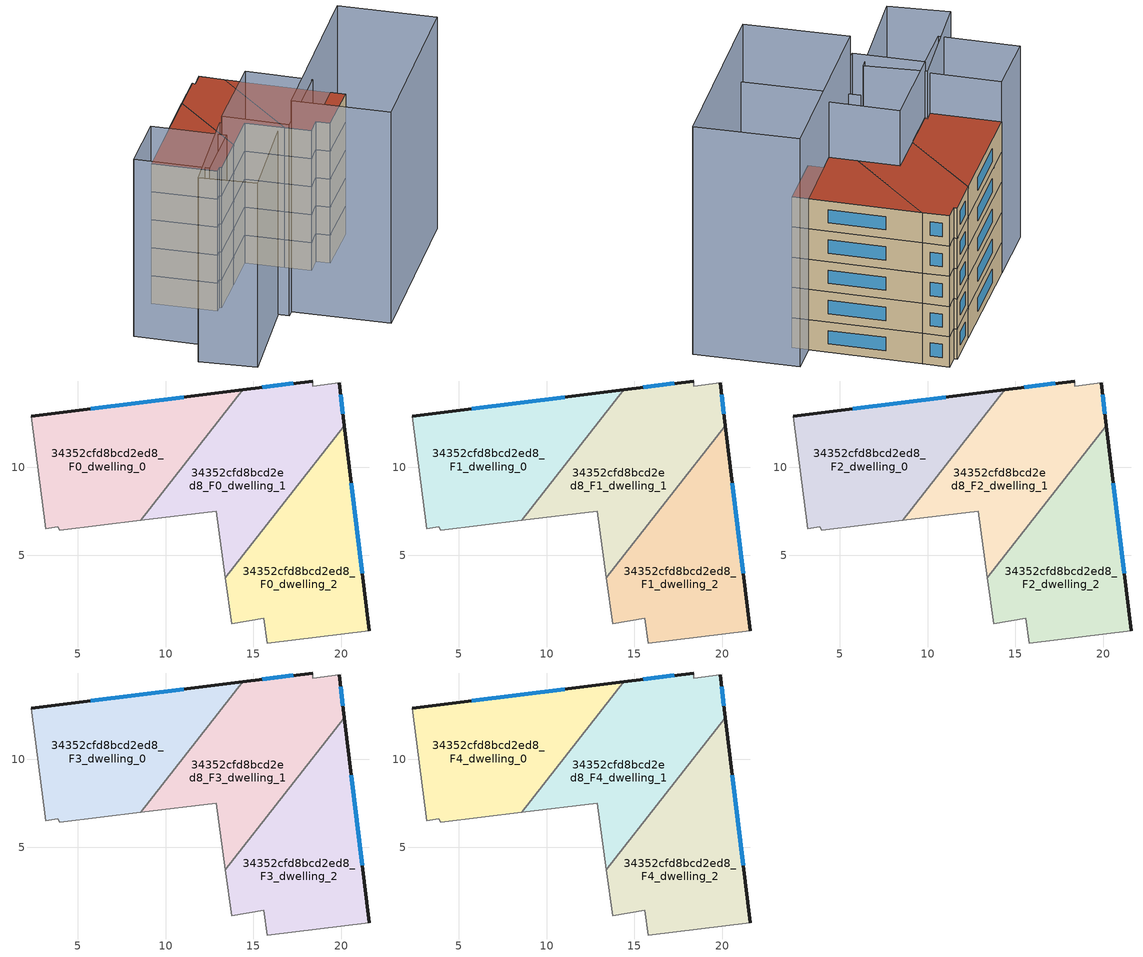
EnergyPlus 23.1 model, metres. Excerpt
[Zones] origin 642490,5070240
34352cfd8bcd2ed8_F0_dwelling_0
 floor ground (EU_floor_Construction): 14.4,14.42 8.58,6.99 3.97,6.42 3.87,6.62 3.17,6.52 2.37,12.92 z0
 wall outside (EU_wall_Construction): 14.4,14.42 2.37,12.92 z0:3
 wall adiabatic (EU_wall_Construction): 2.37,12.92 3.17,6.52 3.87,6.62 3.97,6.42 8.58,6.99 z0:3
 wall to 34352cfd8bcd2ed8_F0_dwelling_1 (EU_wall_Construction): 8.58,6.99 14.4,14.42 z0:3
 window (EU_Window_Construction): 11.03,14 5.74,13.34 z0.84:2.16
34352cfd8bcd2ed8_F0_dwelling_1
 floor ground (EU_floor_Construction): 19.88,14.82 20.18,12.37 13.41,3.72 12.88,7.52 8.58,6.99 14.4,14.42 18.38,14.92 18.38,14.62 z0
 wall outside (EU_wall_Construction): 18.38,14.92 14.4,14.42 / 20.18,12.37 19.88,14.82 z0:3
 wall adiabatic (EU_wall_Construction): 8.58,6.99 12.88,7.52 13.41,3.72 / 19.88,14.82 18.38,14.62 18.38,14.92 z0:3
 wall to 34352cfd8bcd2ed8_F0_dwelling_2 (EU_wall_Construction): 13.41,3.72 20.18,12.37 z0:3
 window (EU_Window_Construction): 17.27,14.78 15.51,14.56 / 20.1,13.06 19.97,14.14 z0.84:2.16
34352cfd8bcd2ed8_F0_dwelling_2
 floor ground (EU_floor_Construction): 20.18,12.37 21.58,0.71 15.78,0.01 15.58,1.41 13.78,1.11 13.41,3.72 z0
 wall outside (EU_wall_Construction): 21.58,0.71 20.18,12.37 z0:3
 wall adiabatic (EU_wall_Construction): 13.41,3.72 13.78,1.11 15.58,1.41 15.78,0.01 21.58,0.71 z0:3
 window (EU_Window_Construction): 21.19,3.98 20.57,9.11 z0.84:2.16
34352cfd8bcd2ed8_F1_dwelling_0
 floor to 34352cfd8bcd2ed8_F0_dwelling_0 (EU_floor_Construction): 14.4,14.42 8.58,6.99 3.97,6.42 3.87,6.62 3.17,6.52 2.37,12.92 z3
 wall outside (EU_wall_Construction): 14.4,14.42 2.37,12.92 z3:6
 wall adiabatic (EU_wall_Construction): 2.37,12.92 3.17,6.52 3.87,6.62 3.97,6.42 8.58,6.99 z3:6
 wall to 34352cfd8bcd2ed8_F1_dwelling_1 (EU_wall_Construction): 8.58,6.99 14.4,14.42 z3:6
 window (EU_Window_Construction): 11.03,14 5.74,13.34 z3.84:5.16
34352cfd8bcd2ed8_F1_dwelling_1
 floor to 34352cfd8bcd2ed8_F0_dwelling_1 (EU_floor_Construction): 19.88,14.82 20.18,12.37 13.41,3.72 12.88,7.52 8.58,6.99 14.4,14.42 18.38,14.92 18.38,14.62 z3
 wall outside (EU_wall_Construction): 18.38,14.92 14.4,14.42 / 20.18,12.37 19.88,14.82 z3:6
 wall adiabatic (EU_wall_Construction): 8.58,6.99 12.88,7.52 13.41,3.72 / 19.88,14.82 18.38,14.62 18.38,14.92 z3:6
 wall to 34352cfd8bcd2ed8_F1_dwelling_2 (EU_wall_Construction): 13.41,3.72 20.18,12.37 z3:6
 window (EU_Window_Construction): 17.27,14.78 15.51,14.56 / 20.1,13.06 19.97,14.14 z3.84:5.16
34352cfd8bcd2ed8_F1_dwelling_2
 floor to 34352cfd8bcd2ed8_F0_dwelling_2 (EU_floor_Construction): 20.18,12.37 21.58,0.71 15.78,0.01 15.58,1.41 13.78,1.11 13.41,3.72 z3
 wall outside (EU_wall_Construction): 21.58,0.71 20.18,12.37 z3:6
 wall adiabatic (EU_wall_Construction): 13.41,3.72 13.78,1.11 15.58,1.41 15.78,0.01 21.58,0.71 z3:6
 window (EU_Window_Construction): 21.19,3.98 20.57,9.11 z3.84:5.16
34352cfd8bcd2ed8_F2_dwelling_0
 floor to 34352cfd8bcd2ed8_F1_dwelling_0 (EU_floor_Construction): 14.4,14.42 8.58,6.99 3.97,6.42 3.87,6.62 3.17,6.52 2.37,12.92 z6
 wall outside (EU_wall_Construction): 14.4,14.42 2.37,12.92 z6:9
 wall adiabatic (EU_wall_Construction): 2.37,12.92 3.17,6.52 3.87,6.62 3.97,6.42 8.58,6.99 z6:9
 wall to 34352cfd8bcd2ed8_F2_dwelling_1 (EU_wall_Construction): 8.58,6.99 14.4,14.42 z6:9
 window (EU_Window_Construction): 11.03,14 5.74,13.34 z6.84:8.16
34352cfd8bcd2ed8_F2_dwelling_1
 floor to 34352cfd8bcd2ed8_F1_dwelling_1 (EU_floor_Construction): 19.88,14.82 20.18,12.37 13.41,3.72 12.88,7.52 8.58,6.99 14.4,14.42 18.38,14.92 18.38,14.62 z6
 wall outside (EU_wall_Construction): 18.38,14.92 14.4,14.42 / 20.18,12.37 19.88,14.82 z6:9
 wall adiabatic (EU_wall_Construction): 8.58,6.99 12.88,7.52 13.41,3.72 / 19.88,14.82 18.38,14.62 18.38,14.92 z6:9
 wall to 34352cfd8bcd2ed8_F2_dwelling_2 (EU_wall_Construction): 13.41,3.72 20.18,12.37 z6:9
 window (EU_Window_Construction): 17.27,14.78 15.51,14.56 / 20.1,13.06 19.97,14.14 z6.84:8.16
34352cfd8bcd2ed8_F2_dwelling_2
 floor to 34352cfd8bcd2ed8_F1_dwelling_2 (EU_floor_Construction): 20.18,12.37 21.58,0.71 15.78,0.01 15.58,1.41 13.78,1.11 13.41,3.72 z6
 wall outside (EU_wall_Construction): 21.58,0.71 20.18,12.37 z6:9
 wall adiabatic (EU_wall_Construction): 13.41,3.72 13.78,1.11 15.58,1.41 15.78,0.01 21.58,0.71 z6:9
 window (EU_Window_Construction): 21.19,3.98 20.57,9.11 z6.84:8.16
34352cfd8bcd2ed8_F3_dwelling_0
 floor to 34352cfd8bcd2ed8_F2_dwelling_0 (EU_floor_Construction): 14.4,14.42 8.58,6.99 3.97,6.42 3.87,6.62 3.17,6.52 2.37,12.92 z9
 wall outside (EU_wall_Construction): 14.4,14.42 2.37,12.92 z9:12
 wall adiabatic (EU_wall_Construction): 2.37,12.92 3.17,6.52 3.87,6.62 3.97,6.42 8.58,6.99 z9:12
 wall to 34352cfd8bcd2ed8_F3_dwelling_1 (EU_wall_Construction): 8.58,6.99 14.4,14.42 z9:12
 window (EU_Window_Construction): 11.03,14 5.74,13.34 z9.84:11.16
34352cfd8bcd2ed8_F3_dwelling_1
 floor to 34352cfd8bcd2ed8_F2_dwelling_1 (EU_floor_Construction): 19.88,14.82 20.18,12.37 13.41,3.72 12.88,7.52 8.58,6.99 14.4,14.42 18.38,14.92 18.38,14.62 z9
 wall outside (EU_wall_Construction): 18.38,14.92 14.4,14.42 / 20.18,12.37 19.88,14.82 z9:12
 wall adiabatic (EU_wall_Construction): 8.58,6.99 12.88,7.52 13.41,3.72 / 19.88,14.82 18.38,14.62 18.38,14.92 z9:12
 wall to 34352cfd8bcd2ed8_F3_dwelling_2 (EU_wall_Construction): 13.41,3.72 20.18,12.37 z9:12
 window (EU_Window_Construction): 17.27,14.78 15.51,14.56 / 20.1,13.06 19.97,14.14 z9.84:11.16
34352cfd8bcd2ed8_F3_dwelling_2
 floor to 34352cfd8bcd2ed8_F2_dwelling_2 (EU_floor_Construction): 20.18,12.37 21.58,0.71 15.78,0.01 15.58,1.41 13.78,1.11 13.41,3.72 z9
 wall outside (EU_wall_Construction): 21.58,0.71 20.18,12.37 z9:12
 wall adiabatic (EU_wall_Construction): 13.41,3.72 13.78,1.11 15.58,1.41 15.78,0.01 21.58,0.71 z9:12
 window (EU_Window_Construction): 21.19,3.98 20.57,9.11 z9.84:11.16
34352cfd8bcd2ed8_F4_dwelling_0
 floor to 34352cfd8bcd2ed8_F3_dwelling_0 (EU_floor_Construction): 14.4,14.42 8.58,6.99 3.97,6.42 3.87,6.62 3.17,6.52 2.37,12.92 z12
 wall outside (EU_wall_Construction): 14.4,14.42 2.37,12.92 z12:15
 wall adiabatic (EU_wall_Construction): 2.37,12.92 3.17,6.52 3.87,6.62 3.97,6.42 8.58,6.99 z12:15
 wall to 34352cfd8bcd2ed8_F4_dwelling_1 (EU_wall_Construction): 8.58,6.99 14.4,14.42 z12:15
 window (EU_Window_Construction): 11.03,14 5.74,13.34 z12.84:14.16
 roof outside (EU_roof_Construction): 8.58,6.99 14.4,14.42 2.37,12.92 3.17,6.52 3.87,6.62 3.97,6.42 z15
34352cfd8bcd2ed8_F4_dwelling_1
 floor to 34352cfd8bcd2ed8_F3_dwelling_1 (EU_floor_Construction): 19.88,14.82 20.18,12.37 13.41,3.72 12.88,7.52 8.58,6.99 14.4,14.42 18.38,14.92 18.38,14.62 z12
 wall outside (EU_wall_Construction): 18.38,14.92 14.4,14.42 / 20.18,12.37 19.88,14.82 z12:15
 wall adiabatic (EU_wall_Construction): 8.58,6.99 12.88,7.52 13.41,3.72 / 19.88,14.82 18.38,14.62 18.38,14.92 z12:15
 wall to 34352cfd8bcd2ed8_F4_dwelling_2 (EU_wall_Construction): 13.41,3.72 20.18,12.37 z12:15
 window (EU_Window_Construction): 17.27,14.78 15.51,14.56 / 20.1,13.06 19.97,14.14 z12.84:14.16
 roof outside (EU_roof_Construction): 13.41,3.72 20.18,12.37 19.88,14.82 18.38,14.62 18.38,14.92 14.4,14.42 8.58,6.99 12.88,7.52 z15
34352cfd8bcd2ed8_F4_dwelling_2
 floor to 34352cfd8bcd2ed8_F3_dwelling_2 (EU_floor_Construction): 20.18,12.37 21.58,0.71 15.78,0.01 15.58,1.41 13.78,1.11 13.41,3.72 z12
 wall outside (EU_wall_Construction): 21.58,0.71 20.18,12.37 z12:15
 wall adiabatic (EU_wall_Construction): 13.41,3.72 13.78,1.11 15.58,1.41 15.78,0.01 21.58,0.71 z12:15
 window (EU_Window_Construction): 21.19,3.98 20.57,9.11 z12.84:14.16
 roof outside (EU_roof_Construction): 21.58,0.71 20.18,12.37 13.41,3.72 13.78,1.11 15.58,1.41 15.78,0.01 z15
shading: 6.18,1.26 7.67,-9.39 z0:17.3; 25.78,-6.9 6.89,-9.5 / 6.89,-9.5 5.57,0.03 / 5.57,0.03 24.47,2.64 / 24.47,2.64 25.78,-6.9 z0:22.6; 5.17,1.11 -5.64,-0.88 / -5.64,-0.88 -6.67,4.7 / -6.67,4.7 4.14,6.7 / 4.14,6.7 5.17,1.11 z0:19.7; 3.97,6.42 12.98,7.53 / 12.98,7.53 13.79,1.04 / 13.79,1.04 4.77,-0.07 / 4.77,-0.07 3.97,6.42 z0:20.5; -3.34,4.82 -4.23,12.13 / -4.23,12.13 2.38,12.94 / 2.38,12.94 3.28,5.63 / 3.28,5.63 -3.34,4.82 z0:19
[Building]
EU S2 Campaign: North Axis=0; Terrain=City; Solar Distribution=FullExterior
[Site:Location]
Lyon-Bron: Latitude=45.75; Longitude=5; Time Zone=1; Elevation=198
[SizingPeriod:WeatherFileDays]
AnnualSizingPeriod: Begin Month=1; Begin Day of Month=1; End Month=12; End Day of Month=31; Day of Week for Start Day=Monday; Use Weather File Daylight Saving Period=No; Use Weather File Rain and Snow Indicators=No
[MATERIAL]
EU_InternalMass_Material: Roughness=MediumRough; Thickness=0.1; Conductivity=1; Density=1800; Specific Heat=900; Thermal Absorptance=0.9; Solar Absorptance=0.7; Visible Absorptance=0.7
[MATERIAL:NOMASS] Roughness=MediumRough; Thermal Absorptance=0.9; Solar Absorptance=0.7; Visible Absorptance=0.7
Name | Thermal Resistance
EU_wall_NoMass | 0.776494
EU_roof_NoMass | 0.486893
EU_floor_NoMass | 0.421597
[WINDOWMATERIAL:SIMPLEGLAZINGSYSTEM]
EU_Window_SimpleGlazing: UFactor=4.24961; Solar Heat Gain Coefficient=0.83; Visible Transmittance=0.83
[CONSTRUCTION]
EU_wall_Construction: EU_wall_NoMass
EU_roof_Construction: EU_roof_NoMass
EU_floor_Construction: EU_floor_NoMass
EU_Window_Construction: EU_Window_SimpleGlazing
EU_InternalMass_Construction: EU_InternalMass_Material
[ZONE] Type=1; Multiplier=1; Ceiling Height=autocalculate; Floor Area=autocalculate; Part of Total Floor Area=Yes
Name | Volume
34352cfd8bcd2ed8_F0_dwelling_0; 34352cfd8bcd2ed8_F1_dwelling_0; 34352cfd8bcd2ed8_F2_dwelling_0; 34352cfd8bcd2ed8_F3_dwelling_0; 34352cfd8bcd2ed8_F4_dwelling_0 | 174.731
34352cfd8bcd2ed8_F0_dwelling_1; 34352cfd8bcd2ed8_F1_dwelling_1; 34352cfd8bcd2ed8_F2_dwelling_1; 34352cfd8bcd2ed8_F3_dwelling_1; 34352cfd8bcd2ed8_F4_dwelling_1; 34352cfd8bcd2ed8_F0_dwelling_2; 34352cfd8bcd2ed8_F1_dwelling_2; 34352cfd8bcd2ed8_F2_dwelling_2; 34352cfd8bcd2ed8_F3_dwelling_2; 34352cfd8bcd2ed8_F4_dwelling_2 | 174.729
[INTERNALMASS] Construction=EU_InternalMass_Construction
Name | Zone or ZoneList | Surface Area
34352cfd8bcd2ed8_F0_dwelling_0_EU_InternalMass | 34352cfd8bcd2ed8_F0_dwelling_0 | 58.2435
34352cfd8bcd2ed8_F0_dwelling_1_EU_InternalMass | 34352cfd8bcd2ed8_F0_dwelling_1 | 58.2428
34352cfd8bcd2ed8_F0_dwelling_2_EU_InternalMass | 34352cfd8bcd2ed8_F0_dwelling_2 | 58.243
34352cfd8bcd2ed8_F1_dwelling_0_EU_InternalMass | 34352cfd8bcd2ed8_F1_dwelling_0 | 58.2435
34352cfd8bcd2ed8_F1_dwelling_1_EU_InternalMass | 34352cfd8bcd2ed8_F1_dwelling_1 | 58.2428
34352cfd8bcd2ed8_F1_dwelling_2_EU_InternalMass | 34352cfd8bcd2ed8_F1_dwelling_2 | 58.243
34352cfd8bcd2ed8_F2_dwelling_0_EU_InternalMass | 34352cfd8bcd2ed8_F2_dwelling_0 | 58.2435
34352cfd8bcd2ed8_F2_dwelling_1_EU_InternalMass | 34352cfd8bcd2ed8_F2_dwelling_1 | 58.2428
34352cfd8bcd2ed8_F2_dwelling_2_EU_InternalMass | 34352cfd8bcd2ed8_F2_dwelling_2 | 58.243
34352cfd8bcd2ed8_F3_dwelling_0_EU_InternalMass | 34352cfd8bcd2ed8_F3_dwelling_0 | 58.2435
34352cfd8bcd2ed8_F3_dwelling_1_EU_InternalMass | 34352cfd8bcd2ed8_F3_dwelling_1 | 58.2428
34352cfd8bcd2ed8_F3_dwelling_2_EU_InternalMass | 34352cfd8bcd2ed8_F3_dwelling_2 | 58.243
34352cfd8bcd2ed8_F4_dwelling_0_EU_InternalMass | 34352cfd8bcd2ed8_F4_dwelling_0 | 58.2435
34352cfd8bcd2ed8_F4_dwelling_1_EU_InternalMass | 34352cfd8bcd2ed8_F4_dwelling_1 | 58.2428
34352cfd8bcd2ed8_F4_dwelling_2_EU_InternalMass | 34352cfd8bcd2ed8_F4_dwelling_2 | 58.243
[OTHEREQUIPMENT] Fuel Type=Electricity; Design Level Calculation Method=Watts/Area; Power per Zone Floor Area=1; Fraction Latent=0; Fraction Radiant=0; Fraction Lost=0; Carbon Dioxide Generation Rate=0; EndUse Subcategory=EU_Step8_InternalGains
Name | Zone or ZoneList or Space or SpaceList | Schedule
EU_Step8_InternalGain_34352cfd8bcd2ed8_F0_dwelling_0_f000 | 34352cfd8bcd2ed8_F0_dwelling_0 | EU_Step8_GainSchedule_34352cfd8bcd2ed8_F0_dwelling_0_f000
EU_Step8_InternalGain_34352cfd8bcd2ed8_F0_dwelling_1_f000 | 34352cfd8bcd2ed8_F0_dwelling_1 | EU_Step8_GainSchedule_34352cfd8bcd2ed8_F0_dwelling_1_f000
EU_Step8_InternalGain_34352cfd8bcd2ed8_F0_dwelling_2_f000 | 34352cfd8bcd2ed8_F0_dwelling_2 | EU_Step8_GainSchedule_34352cfd8bcd2ed8_F0_dwelling_2_f000
EU_Step8_InternalGain_34352cfd8bcd2ed8_F1_dwelling_0_f000 | 34352cfd8bcd2ed8_F1_dwelling_0 | EU_Step8_GainSchedule_34352cfd8bcd2ed8_F1_dwelling_0_f000
EU_Step8_InternalGain_34352cfd8bcd2ed8_F1_dwelling_1_f000 | 34352cfd8bcd2ed8_F1_dwelling_1 | EU_Step8_GainSchedule_34352cfd8bcd2ed8_F1_dwelling_1_f000
EU_Step8_InternalGain_34352cfd8bcd2ed8_F1_dwelling_2_f000 | 34352cfd8bcd2ed8_F1_dwelling_2 | EU_Step8_GainSchedule_34352cfd8bcd2ed8_F1_dwelling_2_f000
EU_Step8_InternalGain_34352cfd8bcd2ed8_F2_dwelling_0_f000 | 34352cfd8bcd2ed8_F2_dwelling_0 | EU_Step8_GainSchedule_34352cfd8bcd2ed8_F2_dwelling_0_f000
EU_Step8_InternalGain_34352cfd8bcd2ed8_F2_dwelling_1_f000 | 34352cfd8bcd2ed8_F2_dwelling_1 | EU_Step8_GainSchedule_34352cfd8bcd2ed8_F2_dwelling_1_f000
EU_Step8_InternalGain_34352cfd8bcd2ed8_F2_dwelling_2_f000 | 34352cfd8bcd2ed8_F2_dwelling_2 | EU_Step8_GainSchedule_34352cfd8bcd2ed8_F2_dwelling_2_f000
EU_Step8_InternalGain_34352cfd8bcd2ed8_F3_dwelling_0_f000 | 34352cfd8bcd2ed8_F3_dwelling_0 | EU_Step8_GainSchedule_34352cfd8bcd2ed8_F3_dwelling_0_f000
EU_Step8_InternalGain_34352cfd8bcd2ed8_F3_dwelling_1_f000 | 34352cfd8bcd2ed8_F3_dwelling_1 | EU_Step8_GainSchedule_34352cfd8bcd2ed8_F3_dwelling_1_f000
EU_Step8_InternalGain_34352cfd8bcd2ed8_F3_dwelling_2_f000 | 34352cfd8bcd2ed8_F3_dwelling_2 | EU_Step8_GainSchedule_34352cfd8bcd2ed8_F3_dwelling_2_f000
EU_Step8_InternalGain_34352cfd8bcd2ed8_F4_dwelling_0_f000 | 34352cfd8bcd2ed8_F4_dwelling_0 | EU_Step8_GainSchedule_34352cfd8bcd2ed8_F4_dwelling_0_f000
EU_Step8_InternalGain_34352cfd8bcd2ed8_F4_dwelling_1_f000 | 34352cfd8bcd2ed8_F4_dwelling_1 | EU_Step8_GainSchedule_34352cfd8bcd2ed8_F4_dwelling_1_f000
EU_Step8_InternalGain_34352cfd8bcd2ed8_F4_dwelling_2_f000 | 34352cfd8bcd2ed8_F4_dwelling_2 | EU_Step8_GainSchedule_34352cfd8bcd2ed8_F4_dwelling_2_f000
[ZONEVENTILATION:DESIGNFLOWRATE] Schedule=EU_AlwaysOn; Design Flow Rate Calculation Method=AirChanges/Hour; Air Changes per Hour=0.693814; Ventilation Type=Natural; Fan Pressure Rise=0; Fan Total Efficiency=1; Constant Term Coefficient=1; Temperature Term Coefficient=0; Velocity Term Coefficient=0; Velocity Squared Term Coefficient=0; Minimum Indoor Temperature=-100; Maximum Indoor Temperature=100; Delta Temperature=-100; Minimum Outdoor Temperature=-100; Maximum Outdoor Temperature=100; Maximum Wind Speed=40
Name | Zone or ZoneList or Space or SpaceList
EU_ConstantAir_34352cfd8bcd2ed8_F0_dwelling_0 | 34352cfd8bcd2ed8_F0_dwelling_0
EU_ConstantAir_34352cfd8bcd2ed8_F0_dwelling_1 | 34352cfd8bcd2ed8_F0_dwelling_1
EU_ConstantAir_34352cfd8bcd2ed8_F0_dwelling_2 | 34352cfd8bcd2ed8_F0_dwelling_2
EU_ConstantAir_34352cfd8bcd2ed8_F1_dwelling_0 | 34352cfd8bcd2ed8_F1_dwelling_0
EU_ConstantAir_34352cfd8bcd2ed8_F1_dwelling_1 | 34352cfd8bcd2ed8_F1_dwelling_1
EU_ConstantAir_34352cfd8bcd2ed8_F1_dwelling_2 | 34352cfd8bcd2ed8_F1_dwelling_2
EU_ConstantAir_34352cfd8bcd2ed8_F2_dwelling_0 | 34352cfd8bcd2ed8_F2_dwelling_0
EU_ConstantAir_34352cfd8bcd2ed8_F2_dwelling_1 | 34352cfd8bcd2ed8_F2_dwelling_1
EU_ConstantAir_34352cfd8bcd2ed8_F2_dwelling_2 | 34352cfd8bcd2ed8_F2_dwelling_2
EU_ConstantAir_34352cfd8bcd2ed8_F3_dwelling_0 | 34352cfd8bcd2ed8_F3_dwelling_0
EU_ConstantAir_34352cfd8bcd2ed8_F3_dwelling_1 | 34352cfd8bcd2ed8_F3_dwelling_1
EU_ConstantAir_34352cfd8bcd2ed8_F3_dwelling_2 | 34352cfd8bcd2ed8_F3_dwelling_2
EU_ConstantAir_34352cfd8bcd2ed8_F4_dwelling_0 | 34352cfd8bcd2ed8_F4_dwelling_0
EU_ConstantAir_34352cfd8bcd2ed8_F4_dwelling_1 | 34352cfd8bcd2ed8_F4_dwelling_1
EU_ConstantAir_34352cfd8bcd2ed8_F4_dwelling_2 | 34352cfd8bcd2ed8_F4_dwelling_2
[HVACTEMPLATE:THERMOSTAT] Constant Heating Setpoint=20; Constant Cooling Setpoint=50
EU_HeatOnly_34352cfd8bcd2ed8_F0_dwelling_0; EU_HeatOnly_34352cfd8bcd2ed8_F0_dwelling_1; EU_HeatOnly_34352cfd8bcd2ed8_F0_dwelling_2; EU_HeatOnly_34352cfd8bcd2ed8_F1_dwelling_0; EU_HeatOnly_34352cfd8bcd2ed8_F1_dwelling_1; EU_HeatOnly_34352cfd8bcd2ed8_F1_dwelling_2; EU_HeatOnly_34352cfd8bcd2ed8_F2_dwelling_0; EU_HeatOnly_34352cfd8bcd2ed8_F2_dwelling_1; EU_HeatOnly_34352cfd8bcd2ed8_F2_dwelling_2; EU_HeatOnly_34352cfd8bcd2ed8_F3_dwelling_0; EU_HeatOnly_34352cfd8bcd2ed8_F3_dwelling_1; EU_HeatOnly_34352cfd8bcd2ed8_F3_dwelling_2; EU_HeatOnly_34352cfd8bcd2ed8_F4_dwelling_0; EU_HeatOnly_34352cfd8bcd2ed8_F4_dwelling_1; EU_HeatOnly_34352cfd8bcd2ed8_F4_dwelling_2
[HVACTEMPLATE:ZONE:IDEALLOADSAIRSYSTEM] System Availability Schedule=EU_AlwaysOn; Maximum Heating Supply Air Temperature=50; Minimum Cooling Supply Air Temperature=13; Maximum Heating Supply Air Humidity Ratio=0.0156; Minimum Cooling Supply Air Humidity Ratio=0.0077; Heating Limit=NoLimit; Cooling Limit=NoLimit; Heating Availability Schedule=EU_AlwaysOn; Cooling Availability Schedule=EU_CoolingOff; Dehumidification Control Type=ConstantSensibleHeatRatio; Cooling Sensible Heat Ratio=0.7; Dehumidification Setpoint=60; Humidification Control Type=None; Humidification Setpoint=30; Outdoor Air Method=None; Outdoor Air Flow Rate per Person=0.00944; Outdoor Air Flow Rate per Zone Floor Area=0; Outdoor Air Flow Rate per Zone=0; Demand Controlled Ventilation Type=None; Outdoor Air Economizer Type=NoEconomizer; Heat Recovery Type=None; Sensible Heat Recovery Effectiveness=0.7; Latent Heat Recovery Effectiveness=0.65
Name | Template Thermostat
34352cfd8bcd2ed8_F0_dwelling_0 | EU_HeatOnly_34352cfd8bcd2ed8_F0_dwelling_0
34352cfd8bcd2ed8_F0_dwelling_1 | EU_HeatOnly_34352cfd8bcd2ed8_F0_dwelling_1
34352cfd8bcd2ed8_F0_dwelling_2 | EU_HeatOnly_34352cfd8bcd2ed8_F0_dwelling_2
34352cfd8bcd2ed8_F1_dwelling_0 | EU_HeatOnly_34352cfd8bcd2ed8_F1_dwelling_0
34352cfd8bcd2ed8_F1_dwelling_1 | EU_HeatOnly_34352cfd8bcd2ed8_F1_dwelling_1
34352cfd8bcd2ed8_F1_dwelling_2 | EU_HeatOnly_34352cfd8bcd2ed8_F1_dwelling_2
34352cfd8bcd2ed8_F2_dwelling_0 | EU_HeatOnly_34352cfd8bcd2ed8_F2_dwelling_0
34352cfd8bcd2ed8_F2_dwelling_1 | EU_HeatOnly_34352cfd8bcd2ed8_F2_dwelling_1
34352cfd8bcd2ed8_F2_dwelling_2 | EU_HeatOnly_34352cfd8bcd2ed8_F2_dwelling_2
34352cfd8bcd2ed8_F3_dwelling_0 | EU_HeatOnly_34352cfd8bcd2ed8_F3_dwelling_0
34352cfd8bcd2ed8_F3_dwelling_1 | EU_HeatOnly_34352cfd8bcd2ed8_F3_dwelling_1
34352cfd8bcd2ed8_F3_dwelling_2 | EU_HeatOnly_34352cfd8bcd2ed8_F3_dwelling_2
34352cfd8bcd2ed8_F4_dwelling_0 | EU_HeatOnly_34352cfd8bcd2ed8_F4_dwelling_0
34352cfd8bcd2ed8_F4_dwelling_1 | EU_HeatOnly_34352cfd8bcd2ed8_F4_dwelling_1
34352cfd8bcd2ed8_F4_dwelling_2 | EU_HeatOnly_34352cfd8bcd2ed8_F4_dwelling_2
[SIZING:ZONE] Zone Cooling Design Supply Air Temperature Input Method=SupplyAirTemperature; Zone Cooling Design Supply Air Temperature=13; Zone Heating Design Supply Air Temperature Input Method=SupplyAirTemperature; Zone Heating Design Supply Air Temperature=50; Zone Cooling Design Supply Air Humidity Ratio=0.008; Zone Heating Design Supply Air Humidity Ratio=0.008; Cooling Design Air Flow Method=DesignDay; Cooling Design Air Flow Rate=0; Cooling Minimum Air Flow per Zone Floor Area=0.000762; Cooling Minimum Air Flow=0; Cooling Minimum Air Flow Fraction=0.2; Heating Design Air Flow Method=DesignDay; Heating Design Air Flow Rate=0; Heating Maximum Air Flow per Zone Floor Area=0.002032; Heating Maximum Air Flow=0.141576; Heating Maximum Air Flow Fraction=0.3; Account for Dedicated Outdoor Air System=No; Dedicated Outdoor Air System Control Strategy=NeutralSupplyAir; Dedicated Outdoor Air Low Setpoint Temperature for Design=autosize; Dedicated Outdoor Air High Setpoint Temperature for Design=autosize; Zone Load Sizing Method=Sensible Load Only No Latent Load; Zone Latent Cooling Design Supply Air Humidity Ratio Input Method=HumidityRatioDifference; Zone Cooling Design Supply Air Humidity Ratio Difference=0.005; Zone Latent Heating Design Supply Air Humidity Ratio Input Method=HumidityRatioDifference; Zone Humidification Design Supply Air Humidity Ratio Difference=0.005
34352cfd8bcd2ed8_F0_dwelling_0; 34352cfd8bcd2ed8_F0_dwelling_1; 34352cfd8bcd2ed8_F0_dwelling_2; 34352cfd8bcd2ed8_F1_dwelling_0; 34352cfd8bcd2ed8_F1_dwelling_1; 34352cfd8bcd2ed8_F1_dwelling_2; 34352cfd8bcd2ed8_F2_dwelling_0; 34352cfd8bcd2ed8_F2_dwelling_1; 34352cfd8bcd2ed8_F2_dwelling_2; 34352cfd8bcd2ed8_F3_dwelling_0; 34352cfd8bcd2ed8_F3_dwelling_1; 34352cfd8bcd2ed8_F3_dwelling_2; 34352cfd8bcd2ed8_F4_dwelling_0; 34352cfd8bcd2ed8_F4_dwelling_1; 34352cfd8bcd2ed8_F4_dwelling_2
[SCHEDULE:CONSTANT]
Name | Hourly Value
EU_AlwaysOn | 1
EU_CoolingOff | 0
[SCHEDULE:FILE] Column Number=1; Rows to Skip at Top=0; Number of Hours of Data=8760; Column Separator=Comma; Interpolate to Timestep=No; Minutes per Item=60; Adjust Schedule for Daylight Savings=Yes
Name | File
EU_Step8_GainSchedule_34352cfd8bcd2ed8_F0_dwelling_0_f000 | ../../schedules/34352cfd8bcd2ed8/34352cfd8bcd2ed8_F0_dwelling_0_f000_gain.csv
EU_Step8_GainSchedule_34352cfd8bcd2ed8_F0_dwelling_1_f000 | ../../schedules/34352cfd8bcd2ed8/34352cfd8bcd2ed8_F0_dwelling_1_f000_gain.csv
EU_Step8_GainSchedule_34352cfd8bcd2ed8_F0_dwelling_2_f000 | ../../schedules/34352cfd8bcd2ed8/34352cfd8bcd2ed8_F0_dwelling_2_f000_gain.csv
EU_Step8_GainSchedule_34352cfd8bcd2ed8_F1_dwelling_0_f000 | ../../schedules/34352cfd8bcd2ed8/34352cfd8bcd2ed8_F1_dwelling_0_f000_gain.csv
EU_Step8_GainSchedule_34352cfd8bcd2ed8_F1_dwelling_1_f000 | ../../schedules/34352cfd8bcd2ed8/34352cfd8bcd2ed8_F1_dwelling_1_f000_gain.csv
EU_Step8_GainSchedule_34352cfd8bcd2ed8_F1_dwelling_2_f000 | ../../schedules/34352cfd8bcd2ed8/34352cfd8bcd2ed8_F1_dwelling_2_f000_gain.csv
EU_Step8_GainSchedule_34352cfd8bcd2ed8_F2_dwelling_0_f000 | ../../schedules/34352cfd8bcd2ed8/34352cfd8bcd2ed8_F2_dwelling_0_f000_gain.csv
EU_Step8_GainSchedule_34352cfd8bcd2ed8_F2_dwelling_1_f000 | ../../schedules/34352cfd8bcd2ed8/34352cfd8bcd2ed8_F2_dwelling_1_f000_gain.csv
EU_Step8_GainSchedule_34352cfd8bcd2ed8_F2_dwelling_2_f000 | ../../schedules/34352cfd8bcd2ed8/34352cfd8bcd2ed8_F2_dwelling_2_f000_gain.csv
EU_Step8_GainSchedule_34352cfd8bcd2ed8_F3_dwelling_0_f000 | ../../schedules/34352cfd8bcd2ed8/34352cfd8bcd2ed8_F3_dwelling_0_f000_gain.csv
EU_Step8_GainSchedule_34352cfd8bcd2ed8_F3_dwelling_1_f000 | ../../schedules/34352cfd8bcd2ed8/34352cfd8bcd2ed8_F3_dwelling_1_f000_gain.csv
EU_Step8_GainSchedule_34352cfd8bcd2ed8_F3_dwelling_2_f000 | ../../schedules/34352cfd8bcd2ed8/34352cfd8bcd2ed8_F3_dwelling_2_f000_gain.csv
EU_Step8_GainSchedule_34352cfd8bcd2ed8_F4_dwelling_0_f000 | ../../schedules/34352cfd8bcd2ed8/34352cfd8bcd2ed8_F4_dwelling_0_f000_gain.csv
EU_Step8_GainSchedule_34352cfd8bcd2ed8_F4_dwelling_1_f000 | ../../schedules/34352cfd8bcd2ed8/34352cfd8bcd2ed8_F4_dwelling_1_f000_gain.csv
EU_Step8_GainSchedule_34352cfd8bcd2ed8_F4_dwelling_2_f000 | ../../schedules/34352cfd8bcd2ed8/34352cfd8bcd2ed8_F4_dwelling_2_f000_gain.csv
